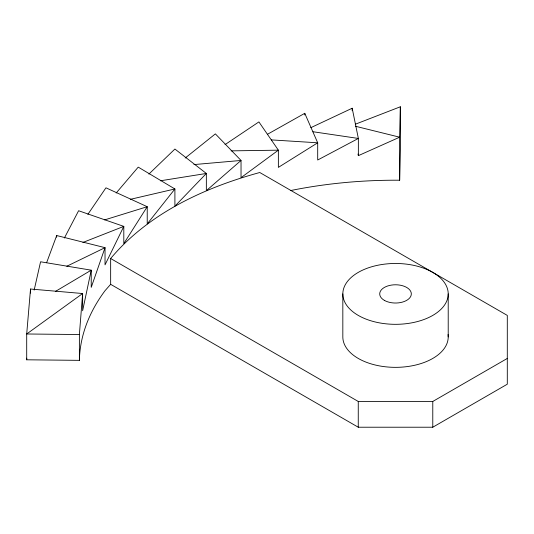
<?xml version="1.0" encoding="UTF-8"?>
<svg xmlns="http://www.w3.org/2000/svg" width="534" height="534" viewBox="0 0 534 534"><rect width="100%" height="100%" fill="white"/><g stroke="black" fill="none" stroke-linecap="round" stroke-linejoin="round"><path stroke-width="0.8" d="M355.297 124.242L400.346 106.78L399.659 137.198L399.659 180.225A316.161 182.535 0 0 0 290.463 190.578M399.659 180.225L400.346 149.8L400.346 106.78M79.386 360.35L79.386 334.538L82.63 293.526L30.518 289.021L26.7 333.984L26.7 359.803L79.386 360.35A316.161 182.535 0 0 1 105.031 290.69L110.651 284.322L110.651 258.509C148.339 213.5 204.135 187.721 259.771 172.509L507.3 315.414L507.3 384.2L432.78 427.22L358.261 427.22L110.651 284.322M34.176 290.069L40.571 261.787L91.227 270.171L91.227 287.379L105.031 247.663L56.697 235.547L46.618 262.708M64.387 238.017L78.611 210.743L123.808 226.389L123.808 243.597L147.23 206.711L105.946 187.808L87.876 214.348M116.172 193.014L138.233 167.122L174.905 188.969L174.905 206.177L206.351 173.463L174.912 149.046L148.879 174.091M185.185 158.037L215.369 133.887L241.034 160.454L241.034 177.668L278.368 150.174L258.897 121.906L225.041 144.614M55.516 291.384L91.227 270.171L82.63 310.735L82.63 293.526L26.7 333.984L79.386 334.538M110.651 258.509L358.261 401.461L432.78 401.461L507.3 358.441M267.501 134.274L304.767 113.308L317.697 142.798L317.697 160.006L358.361 138.446L352.186 108.235L310.788 127.686M66.81 266.246L105.031 247.663L105.031 264.871L123.808 226.389L82.924 242.449M358.027 154.026L358.361 155.654L399.659 137.198L355.404 126.244M104.644 219.895L147.23 206.711L147.23 223.92L174.905 188.969L130.283 199.349M160.394 180.792L206.351 173.463L206.351 190.671L241.034 160.454L193.922 164.585M231.115 150.868L278.368 150.174L278.368 167.389L317.697 142.798L271.319 139.895M313.011 131.738L358.361 138.446L358.361 155.654M448.213 293.9A52.692 30.425 0 0 1 369.174 320.246A52.692 30.425 0 0 1 369.174 267.554A52.692 30.425 0 0 1 448.213 293.9L448.213 336.927M432.78 401.461L432.78 427.22M358.261 401.461L358.261 427.22M352.186 108.235L352.186 110.692M342.828 293.9L342.828 336.927A52.692 30.425 0 0 0 397.583 367.325A52.692 30.425 0 0 0 448.053 334.544M304.767 113.308L304.767 114.943M56.697 235.547L56.697 237.189M30.518 289.021L30.518 293.119M26.7 359.803A368.854 212.959 0 0 1 26.747 358.167M384.34 300.355A15.806 9.125 0 0 0 410.786 296.263A15.806 9.125 0 0 0 391.429 285.089A15.806 9.125 0 0 0 384.34 300.355"/></g></svg>
